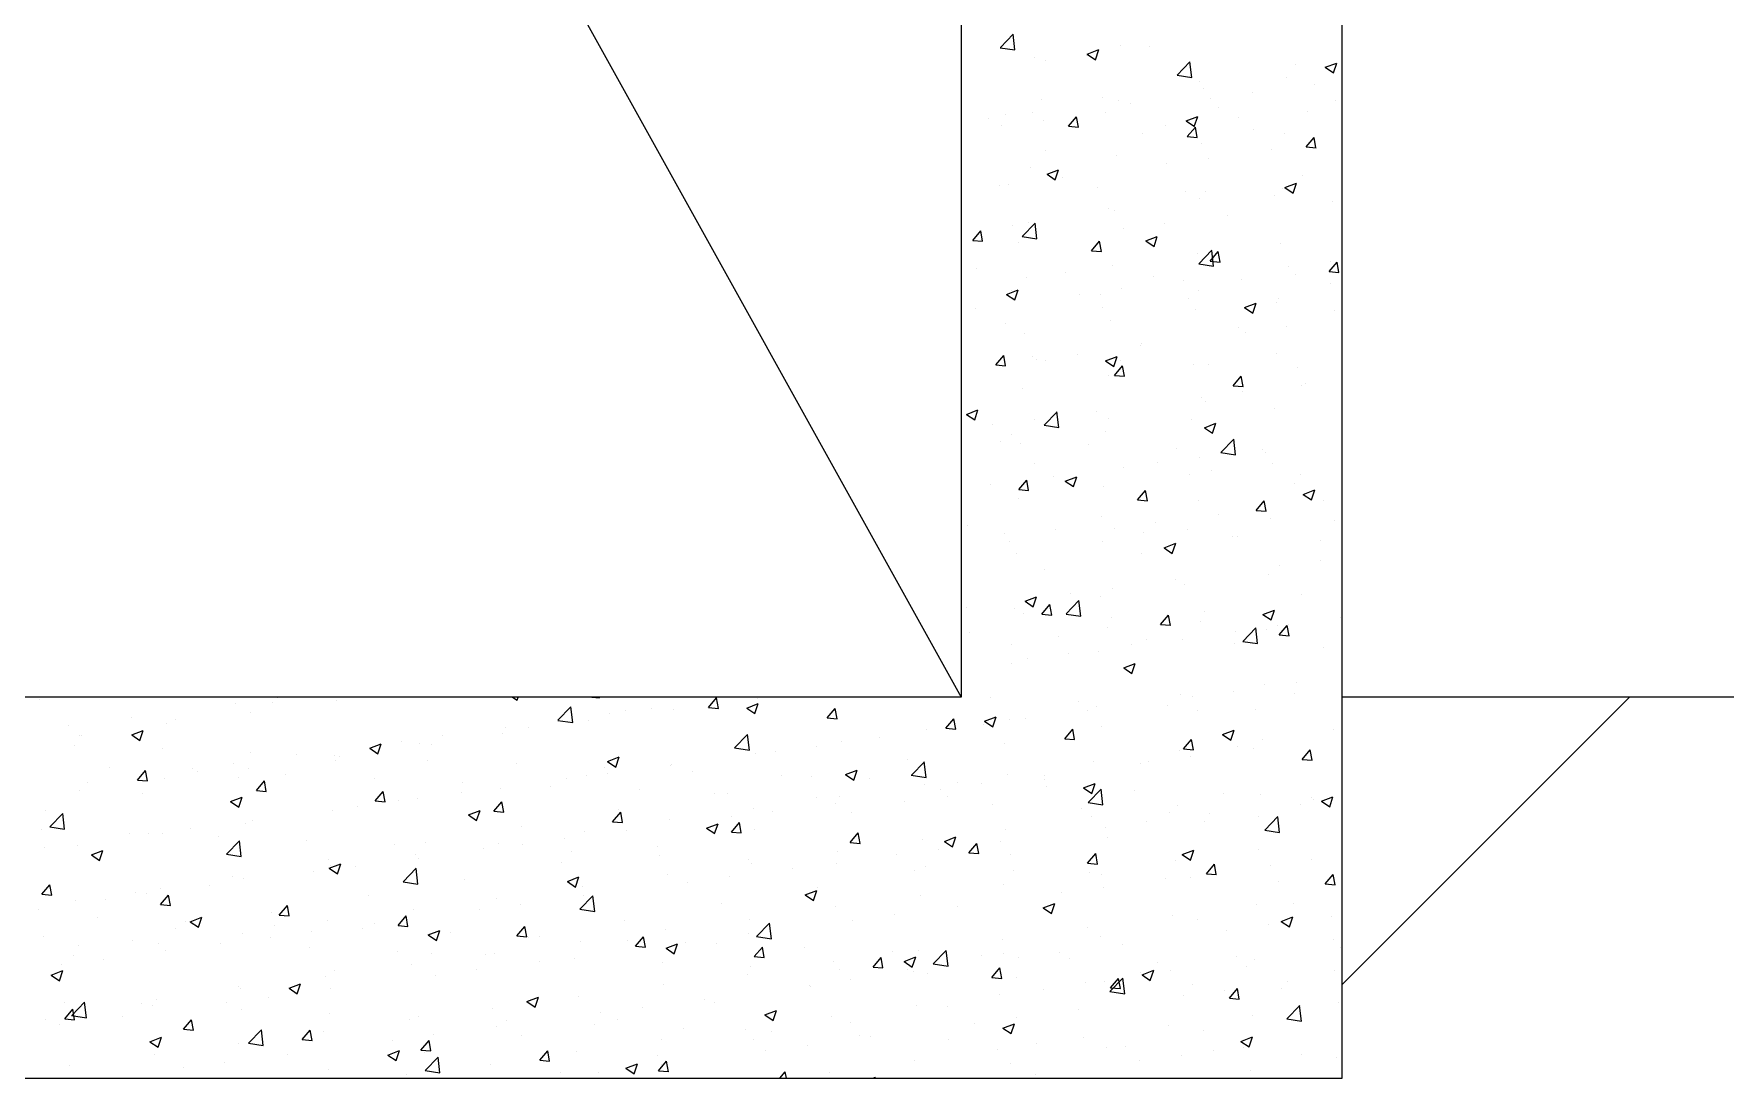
# Model space of a CAD drawing. Header units: millimetres. Extents: x 331487 to 517269, y 198509 to 399936.
# Drawn here: x 399430 to 400451, y 377744 to 378375 of the extents above; entities that cross this region are included whole.
import ezdxf

# ---------------------------------------------------------------- set-up
doc = ezdxf.new("R2010")
doc.units = ezdxf.units.MM
doc.header["$MEASUREMENT"] = 0
doc.layers.add('BEAM', color=1, linetype='Continuous', lineweight=5)
doc.layers.add('COLUMN', color=6, linetype='Continuous')

msp = doc.modelspace()

# ---------------------------------------------------------------- linework, layer by layer
at = {"layer": 'BEAM', "ltscale": 250}
msp.add_line((398190.1, 381214), (399990.1, 377974), dxfattribs=at)
at = {"layer": 'BEAM'}
msp.add_line((404770.1, 377974), (400220.1, 377974), dxfattribs=at)
at = {"layer": 'BEAM', "color": 253, "linetype": 'Continuous', "ltscale": 750}
msp.add_line((400220.1, 377800.5), (400393.6, 377974), dxfattribs=at)
at = {"layer": 'COLUMN'}
for p, q in [((399990.1, 381444), (399990.1, 377974)), ((400220.1, 377744), (400220.1, 381444)), ((399990.1, 377974), (398190.1, 377974)), ((397960.1, 377744), (400220.1, 377744))]:
    msp.add_line(p, q, dxfattribs=at)
at = {"layer": 'COLUMN', "color": 2, "linetype": 'Continuous'}
for p, q in [((400013.7, 378366.3), (400021.4, 378374.4)), ((400022.5, 378364.9), (400021.4, 378374.4)), ((400013.6, 378366.2), (400022.5, 378364.9)), ((400065.9, 378361.8), (400065.9, 378361.8)), ((400066.2, 378362.4), (400073.2, 378365.1)), ((400066.2, 378362.4), (400071.2, 378359)), ((400071.2, 378359), (400073.2, 378365.1)), ((400086.1, 378367.8), (400086.1, 378367.8)), ((400103.8, 378366.8), (400103.8, 378366.8)), ((400034.1, 378360.3), (400034.1, 378360.3)), ((400040.9, 378358.5), (400040.9, 378358.5)), ((400120.4, 378349.7), (400128.2, 378357.8)), ((400129.3, 378348.3), (400128.2, 378357.8)), ((400192.1, 378356.1), (400192.1, 378356.1)), ((400209.9, 378354.4), (400216.9, 378357)), ((400209.9, 378354.4), (400214.9, 378351)), ((400214.9, 378351), (400216.9, 378357)), ((400120.4, 378349.7), (400129.3, 378348.3)), ((400133.8, 378346.1), (400133.8, 378346.1)), ((400136.2, 378341.6), (400136.2, 378341.6)), ((400186.7, 378348), (400186.7, 378348)), ((400203.6, 378343.9), (400203.6, 378343.9)), ((400038.8, 378334.7), (400038.8, 378334.7)), ((400075.4, 378336.1), (400075.4, 378336.1)), ((400084.8, 378334.6), (400084.8, 378334.6)), ((400092.2, 378332.5), (400092.2, 378332.5)), ((400140.6, 378335.7), (400140.6, 378335.7)), ((400165.7, 378339), (400165.7, 378339)), ((400216, 378334.2), (400216, 378334.2)), ((400006.5, 378323.5), (400006.5, 378323.5)), ((400017.1, 378326.1), (400017.1, 378326.1)), ((400032.9, 378327.1), (400032.9, 378327.1)), ((400039.6, 378322.4), (400039.6, 378322.4)), ((400054.9, 378318.9), (400059.7, 378324.6)), ((400060.9, 378318.3), (400059.7, 378324.6)), ((400059.9, 378321.3), (400059.9, 378321.3)), ((400077.5, 378327.4), (400077.5, 378327.4)), ((400125.9, 378322.1), (400132.9, 378324.8)), ((400125.9, 378322.1), (400130.9, 378318.7)), ((400130.8, 378318.7), (400132.9, 378324.8)), ((400145.6, 378330.2), (400145.6, 378330.2)), ((400157.7, 378324.2), (400157.7, 378324.2)), ((400199, 378328), (400199, 378328)), ((400014.6, 378319.1), (400014.6, 378319.1)), ((400054.9, 378318.9), (400060.9, 378318.3)), ((400099.4, 378314.2), (400099.4, 378314.2)), ((400113.3, 378319), (400113.3, 378319)), ((400126.6, 378312.6), (400131.5, 378318.3)), ((400126.6, 378312.6), (400132.6, 378312.1)), ((400132.6, 378312), (400131.5, 378318.3)), ((400166.7, 378316.8), (400166.7, 378316.8)), ((400185.5, 378314.7), (400185.5, 378314.7)), ((400198.4, 378306.3), (400203.2, 378312)), ((400204.3, 378305.8), (400203.2, 378312)), ((400220.1, 378314.5), (400220.1, 378314.5)), ((400041.1, 378304.1), (400041.1, 378304.1)), ((400083.6, 378301.3), (400083.6, 378301.3)), ((400135, 378308.3), (400135, 378308.3)), ((400177.2, 378304.5), (400177.2, 378304.5)), ((400198.4, 378306.3), (400204.4, 378305.8)), ((400031.7, 378293.8), (400031.7, 378293.8)), ((400041.9, 378289.8), (400048.9, 378292.5)), ((400041.9, 378289.8), (400046.8, 378286.5)), ((400046.8, 378286.5), (400048.9, 378292.5)), ((400114.3, 378296.2), (400114.3, 378296.2)), ((400139.4, 378299.5), (400139.4, 378299.5)), ((400013.3, 378282.9), (400013.3, 378282.9)), ((400018.9, 378283.9), (400018.9, 378283.9)), ((400051.2, 378287.9), (400051.2, 378287.9)), ((400072.3, 378281.6), (400072.3, 378281.6)), ((400125.7, 378279.4), (400125.7, 378279.4)), ((400184.3, 378281.4), (400184.3, 378281.4)), ((400185.6, 378281.8), (400192.6, 378284.5)), ((400185.6, 378281.8), (400190.5, 378278.5)), ((400190.5, 378278.5), (400192.6, 378284.5)), ((400195.9, 378289.2), (400195.9, 378289.2)), ((400079.3, 378269.2), (400079.3, 378269.2)), ((400133.7, 378275), (400133.7, 378275)), ((400137.6, 378279.2), (400137.6, 378279.2)), ((400179.1, 378277.1), (400179.1, 378277.1)), ((400214.1, 378273.4), (400214.1, 378273.4)), ((400020.9, 378259.1), (400020.9, 378259.1)), ((400026.9, 378252.3), (400034.7, 378260.4)), ((400030.5, 378260.5), (400030.5, 378260.5)), ((400035.8, 378250.9), (400034.7, 378260.4)), ((400082.4, 378268), (400082.4, 378268)), ((400113.1, 378260.1), (400113.1, 378260.1)), ((400150.9, 378265.1), (400150.9, 378265.1)), ((399997.1, 378249.9), (400001.9, 378255.7)), ((399997.1, 378249.9), (400003, 378249.4)), ((400003, 378249.4), (400001.9, 378255.6)), ((400026.9, 378252.3), (400035.8, 378250.9)), ((400068.8, 378243.6), (400073.6, 378249.4)), ((400074.8, 378243.1), (400073.6, 378249.4)), ((400088, 378256.8), (400088, 378256.8)), ((400101.5, 378249.6), (400108.5, 378252.3)), ((400101.5, 378249.6), (400106.5, 378246.2)), ((400106.5, 378246.2), (400108.5, 378252.3)), ((400024.9, 378248.5), (400024.9, 378248.5)), ((400068.8, 378243.6), (400074.8, 378243.1)), ((400132.5, 378241.7), (400132.5, 378241.7)), ((400133.6, 378235.7), (400141.4, 378243.9)), ((400140.5, 378237.4), (400145.3, 378243.1)), ((400142.5, 378234.3), (400141.4, 378243.8)), ((400146.5, 378236.8), (400145.3, 378243.1)), ((400183, 378248.1), (400183, 378248.1)), ((399999.5, 378232.8), (399999.5, 378232.8)), ((400052.8, 378230.5), (400052.8, 378230.5)), ((400081.2, 378234.7), (400081.2, 378234.7)), ((400106.2, 378228.3), (400106.2, 378228.3)), ((400133.6, 378235.7), (400142.5, 378234.3)), ((400140.5, 378237.4), (400146.5, 378236.8)), ((400187.8, 378233.9), (400187.8, 378233.9)), ((400191.8, 378229.5), (400191.8, 378229.5)), ((400212.2, 378231.1), (400217.1, 378236.8)), ((400212.2, 378231.1), (400218.2, 378230.6)), ((400212.8, 378237.2), (400212.8, 378237.2)), ((400218.2, 378230.6), (400217.1, 378236.8)), ((400017.5, 378217.3), (400024.5, 378220)), ((400020.6, 378219.4), (400020.6, 378219.4)), ((400022.5, 378214), (400024.5, 378220)), ((400029.2, 378227.2), (400029.2, 378227.2)), ((400086.8, 378220.6), (400086.8, 378220.6)), ((400124.6, 378225.6), (400124.6, 378225.6)), ((400133.5, 378219.5), (400133.5, 378219.5)), ((400159.6, 378226), (400159.6, 378226)), ((400213, 378223.8), (400213, 378223.8)), ((399998.6, 378209), (399998.6, 378209)), ((400017.5, 378217.3), (400022.5, 378214)), ((400061.7, 378217.3), (400061.7, 378217.3)), ((400073.9, 378217.1), (400073.9, 378217.1)), ((400075.1, 378209.5), (400075.1, 378209.5)), ((400127.3, 378214.9), (400127.3, 378214.9)), ((400131.3, 378208.4), (400131.3, 378208.4)), ((400161.2, 378209.3), (400168.2, 378212)), ((400161.2, 378209.3), (400166.2, 378206)), ((400166.2, 378206), (400168.2, 378212)), ((400180.7, 378212.6), (400180.7, 378212.6)), ((400181.8, 378214.8), (400181.8, 378214.8)), ((400016.8, 378199.5), (400016.8, 378199.5)), ((400080, 378201.4), (400080, 378201.4)), ((400186.5, 378197.8), (400186.5, 378197.8)), ((400215.7, 378207.6), (400215.7, 378207.6)), ((400028, 378193.9), (400028, 378193.9)), ((400099.1, 378187.5), (400099.1, 378187.5)), ((400157.4, 378197.5), (400157.4, 378197.5)), ((400161.5, 378194.5), (400161.5, 378194.5)), ((400010.9, 378174.7), (400015.8, 378180.4)), ((400016.9, 378174.2), (400015.8, 378180.4)), ((400033, 378179.7), (400033, 378179.7)), ((400035.4, 378177.9), (400035.4, 378177.9)), ((400040.8, 378177.5), (400040.8, 378177.5)), ((400060.5, 378181.2), (400060.5, 378181.2)), ((400077.2, 378177.1), (400084.2, 378179.8)), ((400082.2, 378173.7), (400084.2, 378179.8)), ((400086.3, 378177.5), (400086.3, 378177.5)), ((400098.3, 378186.2), (400098.3, 378186.2)), ((400180.6, 378181.5), (400180.6, 378181.5)), ((400010.9, 378174.7), (400016.9, 378174.2)), ((400077.2, 378177.1), (400082.2, 378173.7)), ((400078.8, 378168.1), (400078.8, 378168.1)), ((400082.7, 378168.4), (400087.5, 378174.2)), ((400082.7, 378168.4), (400088.6, 378167.9)), ((400088.6, 378167.9), (400087.5, 378174.2)), ((400130.1, 378175.1), (400130.1, 378175.1)), ((400139.7, 378175.2), (400139.7, 378175.2)), ((400154.4, 378162.1), (400159.2, 378167.9)), ((400160.4, 378161.6), (400159.2, 378167.9)), ((400193.1, 378172.9), (400193.1, 378172.9)), ((400026.8, 378160.6), (400026.8, 378160.6)), ((400154.4, 378162.1), (400160.4, 378161.6)), ((400160.2, 378158.4), (400160.2, 378158.4)), ((400195.6, 378162.5), (400195.6, 378162.5)), ((400198.1, 378163.3), (400198.1, 378163.3)), ((399993.2, 378144.8), (400000.2, 378147.5)), ((399998.2, 378141.5), (400000.2, 378147.5)), ((400072, 378146.7), (400072, 378146.7)), ((400135.2, 378155.1), (400135.2, 378155.1)), ((400137.3, 378152.5), (400137.3, 378152.5)), ((400179.4, 378148.3), (400179.4, 378148.3)), ((399993.2, 378144.8), (399998.2, 378141.5)), ((400009.1, 378138.5), (400009.1, 378138.5)), ((400034.1, 378141.8), (400034.1, 378141.8)), ((400040.2, 378138.3), (400048, 378146.4)), ((400040.2, 378138.3), (400049.1, 378136.9)), ((400049.1, 378136.9), (400047.9, 378146.4)), ((400079, 378142.5), (400079, 378142.5)), ((400128.9, 378141.9), (400128.9, 378141.9)), ((400136.9, 378136.8), (400143.9, 378139.5)), ((400136.9, 378136.8), (400141.9, 378133.5)), ((400141.9, 378133.5), (400143.9, 378139.5)), ((400013.5, 378128.6), (400013.5, 378128.6)), ((400020.7, 378132.5), (400020.7, 378132.5)), ((400025.6, 378127.3), (400025.6, 378127.3)), ((400066.9, 378126.4), (400066.9, 378126.4)), ((400077.5, 378134.8), (400077.5, 378134.8)), ((400146.9, 378121.8), (400154.7, 378129.9)), ((400155.8, 378120.4), (400154.7, 378129.9)), ((400120.2, 378124.1), (400120.2, 378124.1)), ((400133.9, 378118.9), (400133.9, 378118.9)), ((400146.9, 378121.8), (400155.8, 378120.4)), ((400171.8, 378123.9), (400171.8, 378123.9)), ((400173.6, 378121.8), (400173.6, 378121.8)), ((400034.6, 378115.2), (400034.6, 378115.2)), ((400045.7, 378107.3), (400045.7, 378107.3)), ((400052.9, 378104.6), (400059.9, 378107.2)), ((400057.9, 378101.2), (400059.9, 378107.2)), ((400087.9, 378112.9), (400087.9, 378112.9)), ((400108.9, 378115.6), (400108.9, 378115.6)), ((400127.7, 378108.6), (400127.7, 378108.6)), ((400141.3, 378110.7), (400141.3, 378110.7)), ((400178.2, 378115), (400178.2, 378115)), ((400194.7, 378108.4), (400194.7, 378108.4)), ((400007.8, 378102.3), (400007.8, 378102.3)), ((400024.8, 378099.5), (400029.6, 378105.2)), ((400024.8, 378099.5), (400030.8, 378098.9)), ((400030.8, 378098.9), (400029.6, 378105.2)), ((400052.9, 378104.6), (400057.9, 378101.2)), ((400076.3, 378101.5), (400076.3, 378101.5)), ((400096.5, 378093.2), (400101.4, 378098.9)), ((400102.5, 378092.7), (400101.4, 378098.9)), ((400191.5, 378102.9), (400191.5, 378102.9)), ((400196.6, 378096.5), (400203.6, 378099.2)), ((400196.6, 378096.5), (400201.6, 378093.2)), ((400201.6, 378093.2), (400203.6, 378099.2)), ((400024.4, 378094), (400024.4, 378094)), ((400096.5, 378093.2), (400102.5, 378092.7)), ((400133.2, 378092.9), (400133.2, 378092.9)), ((400168.3, 378086.9), (400173.1, 378092.7)), ((400168.3, 378086.9), (400174.3, 378086.4)), ((400174.2, 378086.4), (400173.1, 378092.7)), ((400208.6, 378092.8), (400208.6, 378092.8)), ((399993.6, 378077.8), (399993.6, 378077.8)), ((400047, 378075.5), (400047, 378075.5)), ((400074.8, 378082.9), (400074.8, 378082.9)), ((400082.6, 378076.2), (400082.6, 378076.2)), ((400107.6, 378079.5), (400107.6, 378079.5)), ((400126.5, 378075.3), (400126.5, 378075.3)), ((400145.5, 378084.5), (400145.5, 378084.5)), ((400177, 378081.7), (400177, 378081.7)), ((400215.4, 378080.9), (400215.4, 378080.9)), ((400016.5, 378072.8), (400016.5, 378072.8)), ((400019.4, 378067.9), (400019.4, 378067.9)), ((400075.1, 378068.2), (400075.1, 378068.2)), ((400100.3, 378073.3), (400100.3, 378073.3)), ((400112.6, 378064.3), (400119.6, 378067)), ((400117.5, 378060.9), (400119.6, 378067)), ((400153.7, 378071), (400153.7, 378071)), ((400157.1, 378070.9), (400157.1, 378070.9)), ((400207.1, 378068.8), (400207.1, 378068.8)), ((400023.2, 378060.7), (400023.2, 378060.7)), ((400098.8, 378060.9), (400098.8, 378060.9)), ((400112.6, 378064.3), (400117.5, 378060.9)), ((400207.3, 378056.6), (400207.3, 378056.6)), ((400040.5, 378050.9), (400040.5, 378050.9)), ((400119.2, 378045), (400119.2, 378045)), ((400175.7, 378048.4), (400175.7, 378048.4)), ((400182.3, 378053.3), (400182.3, 378053.3)), ((400028.6, 378032), (400035.6, 378034.7)), ((400033.5, 378028.7), (400035.6, 378034.7)), ((400056.3, 378036.7), (400056.3, 378036.7)), ((400073.9, 378034.9), (400073.9, 378034.9)), ((400081.3, 378040), (400081.3, 378040)), ((400125.2, 378042), (400125.2, 378042)), ((400195.3, 378035.9), (400195.3, 378035.9)), ((399993.1, 378028.4), (399993.1, 378028.4)), ((400022, 378027.4), (400022, 378027.4)), ((400027.5, 378024.4), (400027.5, 378024.4)), ((400028.6, 378032), (400033.5, 378028.7)), ((400038.7, 378024.3), (400043.5, 378030)), ((400038.7, 378024.3), (400044.7, 378023.7)), ((400044.7, 378023.7), (400043.5, 378030)), ((400053.4, 378024.4), (400061.2, 378032.5)), ((400053.4, 378024.3), (400062.3, 378023)), ((400062.3, 378023), (400061.2, 378032.5)), ((400137, 378025.9), (400137, 378025.9)), ((400172.3, 378024), (400179.3, 378026.7)), ((400172.3, 378024), (400177.2, 378020.7)), ((400177.2, 378020.7), (400179.3, 378026.7)), ((400078.7, 378015.9), (400078.7, 378015.9)), ((400080.9, 378022.2), (400080.9, 378022.2)), ((400110.4, 378018), (400115.2, 378023.7)), ((400110.4, 378018), (400116.4, 378017.5)), ((400116.4, 378017.4), (400115.2, 378023.7)), ((400134.3, 378019.9), (400134.3, 378019.9)), ((400156, 378013.9), (400156, 378013.9)), ((400160.2, 378007.8), (400167.9, 378015.9)), ((400169, 378006.4), (400167.9, 378015.9)), ((400174.5, 378015.1), (400174.5, 378015.1)), ((400181, 378017.2), (400181, 378017.2)), ((400182.1, 378011.7), (400187, 378017.4)), ((400188.1, 378011.2), (400187, 378017.4)), ((400187.6, 378017.7), (400187.6, 378017.7)), ((400218.9, 378022.2), (400218.9, 378022.2)), ((399995.2, 378013.2), (399995.2, 378013.2)), ((400020.4, 378005.9), (400020.4, 378005.9)), ((400048.6, 378011), (400048.6, 378011)), ((400092.9, 378005.6), (400092.9, 378005.6)), ((400102, 378008.7), (400102, 378008.7)), ((400124, 378008.7), (400124, 378008.7)), ((400155.3, 378006.5), (400155.3, 378006.5)), ((400160.1, 378007.8), (400169, 378006.4)), ((400182.1, 378011.7), (400188.1, 378011.2)), ((400208.7, 378004.2), (400208.7, 378004.2)), ((400020.7, 377994.2), (400020.7, 377994.2)), ((400029.9, 377997.3), (400029.9, 377997.3)), ((400055, 378000.6), (400055, 378000.6)), ((400072.7, 378001.7), (400072.7, 378001.7)), ((400088.2, 377991.8), (400095.2, 377994.5)), ((400093.2, 377988.4), (400095.2, 377994.5)), ((400088.2, 377991.8), (400093.2, 377988.4)), ((399577, 377973.6), (399577, 377973.6)), ((399719, 377974), (399721.8, 377972.2)), ((399721.8, 377972.2), (399722.4, 377974)), ((399766.9, 377974), (399771.6, 377973.6)), ((399771.6, 377973.6), (399771.6, 377974)), ((399837.4, 377967.9), (399842.2, 377973.6)), ((399843.4, 377967.3), (399842.2, 377973.6)), ((399866.9, 377973.2), (399866.9, 377973.2)), ((400007.6, 377973.6), (400007.6, 377973.6)), ((400122.8, 377975.4), (400122.8, 377975.4)), ((400129.7, 377974.4), (400129.7, 377974.4)), ((400154.7, 377977.7), (400154.7, 377977.7)), ((400173.3, 377981.8), (400173.3, 377981.8)), ((400191.2, 377976.3), (400191.2, 377976.3)), ((400192.6, 377982.7), (400192.6, 377982.7)), ((399433.3, 377972.7), (399433.3, 377972.7)), ((399552, 377970.3), (399552, 377970.3)), ((399560.6, 377964.6), (399560.6, 377964.6)), ((399573.9, 377970.8), (399573.9, 377970.8)), ((399612.5, 377972.1), (399612.5, 377972.1)), ((399746.5, 377960.1), (399754.3, 377968.2)), ((399755.4, 377958.7), (399754.3, 377968.2)), ((399777.8, 377964.1), (399777.8, 377964.1)), ((399787.1, 377965.8), (399787.1, 377965.8)), ((399802.9, 377967.4), (399802.9, 377967.4)), ((399816.4, 377966.8), (399816.4, 377966.8)), ((399837.4, 377967.9), (399843.4, 377967.3)), ((399840.7, 377972.4), (399840.7, 377972.4)), ((399860.5, 377967.5), (399867.5, 377970.2)), ((399860.5, 377967.5), (399865.5, 377964.2)), ((399865.5, 377964.2), (399867.5, 377970.2)), ((399909.1, 377961.6), (399913.9, 377967.3)), ((399915.1, 377961.1), (399913.9, 377967.3)), ((400061, 377971.3), (400061, 377971.3)), ((400066.5, 377966.1), (400066.5, 377966.1)), ((400071.5, 377968.4), (400071.5, 377968.4)), ((400114.4, 377969.1), (400114.4, 377969.1)), ((400132.9, 377966.2), (400132.9, 377966.2)), ((400167.7, 377966.8), (400167.7, 377966.8)), ((399451, 377957), (399451, 377957)), ((399488.8, 377962), (399488.8, 377962)), ((399489.1, 377951.3), (399496.1, 377954)), ((399494, 377947.9), (399496.1, 377954)), ((399510.1, 377958.2), (399510.1, 377958.2)), ((399515.6, 377960.8), (399515.6, 377960.8)), ((399714.7, 377955.8), (399714.7, 377955.8)), ((399728.8, 377955.8), (399728.8, 377955.8)), ((399746.5, 377960), (399755.4, 377958.7)), ((399765.1, 377959.8), (399765.1, 377959.8)), ((399909.1, 377961.6), (399915.1, 377961.1)), ((399969, 377954.5), (399969, 377954.5)), ((399980.8, 377955.3), (399985.7, 377961.1)), ((399980.8, 377955.3), (399986.8, 377954.8)), ((399986.8, 377954.8), (399985.7, 377961)), ((400003.6, 377957.8), (400003.6, 377957.8)), ((400004.2, 377959.5), (400011.2, 377962.2)), ((400004.2, 377959.5), (400009.2, 377956.2)), ((400009.2, 377956.2), (400011.2, 377962.2)), ((400019.5, 377960.9), (400019.5, 377960.9)), ((400028.7, 377961.1), (400028.7, 377961.1)), ((400052.6, 377949), (400057.4, 377954.8)), ((400058.5, 377948.5), (400057.4, 377954.8)), ((400074.5, 377956.2), (400074.5, 377956.2)), ((400147.9, 377951.5), (400154.9, 377954.2)), ((400152.9, 377948.2), (400154.9, 377954.2)), ((400215.1, 377954.3), (400215.1, 377954.3)), ((399454.3, 377945), (399454.3, 377945)), ((399457.3, 377950.8), (399457.3, 377950.8)), ((399458.7, 377951.2), (399458.7, 377951.2)), ((399489.1, 377951.3), (399494, 377947.9)), ((399507.7, 377942.8), (399507.7, 377942.8)), ((399632.8, 377943.3), (399639.8, 377946)), ((399632.8, 377943.3), (399637.7, 377939.9)), ((399637.7, 377939.9), (399639.8, 377946)), ((399651.8, 377947.5), (399651.8, 377947.5)), ((399662.6, 377945.9), (399662.6, 377945.9)), ((399670.4, 377945.8), (399670.4, 377945.8)), ((399676.8, 377950.8), (399676.8, 377950.8)), ((399713.1, 377952.3), (399713.1, 377952.3)), ((399853.2, 377943.5), (399861, 377951.6)), ((399853.2, 377943.5), (399862.1, 377942.1)), ((399862.1, 377942.1), (399861, 377951.6)), ((399902.6, 377944.5), (399902.6, 377944.5)), ((399917.7, 377947.4), (399917.7, 377947.4)), ((399940.5, 377949.5), (399940.5, 377949.5)), ((400016.2, 377946.2), (400016.2, 377946.2)), ((400052.6, 377949), (400058.5, 377948.5)), ((400124.3, 377942.8), (400129.1, 377948.5)), ((400124.3, 377942.8), (400130.3, 377942.2)), ((400130.3, 377942.2), (400129.1, 377948.5)), ((400147.9, 377951.5), (400152.9, 377948.2)), ((400156.8, 377944.3), (400156.8, 377944.3)), ((400166.3, 377943.3), (400166.3, 377943.3)), ((400172.1, 377948.5), (400172.1, 377948.5)), ((399550.7, 377934.2), (399550.7, 377934.2)), ((399561.1, 377940.5), (399561.1, 377940.5)), ((399588.6, 377939.2), (399588.6, 377939.2)), ((399611.3, 377938.8), (399611.3, 377938.8)), ((399612.1, 377935.8), (399612.1, 377935.8)), ((399614.4, 377938.3), (399614.4, 377938.3)), ((399667.8, 377936), (399667.8, 377936)), ((399721.2, 377933.8), (399721.2, 377933.8)), ((399776.5, 377935.3), (399783.5, 377938)), ((399776.5, 377935.3), (399781.5, 377931.9)), ((399781.5, 377931.9), (399783.5, 377938)), ((399814.4, 377932.9), (399814.4, 377932.9)), ((399815.2, 377933.5), (399815.2, 377933.5)), ((399865.7, 377939.9), (399865.7, 377939.9)), ((399877.6, 377941.3), (399877.6, 377941.3)), ((399957.9, 377936.2), (399957.9, 377936.2)), ((399960, 377926.9), (399967.8, 377935.1)), ((399968.8, 377925.6), (399967.7, 377935.1)), ((400070.2, 377935.1), (400070.2, 377935.1)), ((400098.5, 377934.3), (400098.5, 377934.3)), ((400103.4, 377935), (400103.4, 377935)), ((400121.6, 377942.1), (400121.6, 377942.1)), ((400128.4, 377938.3), (400128.4, 377938.3)), ((400196, 377936.5), (400200.8, 377942.2)), ((400196, 377936.5), (400202, 377936)), ((400202, 377936), (400200.8, 377942.2)), ((399462.5, 377922.6), (399462.5, 377922.6)), ((399475.4, 377931.6), (399475.4, 377931.6)), ((399492.6, 377924), (399497.5, 377929.8)), ((399492.6, 377924), (399498.6, 377923.5)), ((399498.6, 377923.5), (399497.5, 377929.8)), ((399508.8, 377924.9), (399508.8, 377924.9)), ((399525.7, 377930.9), (399525.7, 377930.9)), ((399528.8, 377929.4), (399528.8, 377929.4)), ((399553.8, 377925.8), (399553.8, 377925.8)), ((399559.4, 377931.3), (399559.4, 377931.3)), ((399564.4, 377917.7), (399569.2, 377923.5)), ((399570.3, 377917.2), (399569.2, 377923.5)), ((399582.2, 377927.1), (399582.2, 377927.1)), ((399635.5, 377924.8), (399635.5, 377924.8)), ((399688.9, 377922.6), (399688.9, 377922.6)), ((399751.5, 377924.7), (399751.5, 377924.7)), ((399763.9, 377926.5), (399763.9, 377926.5)), ((399774.6, 377931.5), (399774.6, 377931.5)), ((399776.5, 377928), (399776.5, 377928)), ((399828, 377929.3), (399828, 377929.3)), ((399881.4, 377927), (399881.4, 377927)), ((399899.6, 377926.2), (399899.6, 377926.2)), ((399920.2, 377927.3), (399927.2, 377930)), ((399920.2, 377927.3), (399925.2, 377923.9)), ((399925.2, 377923.9), (399927.2, 377930)), ((399934.7, 377924.7), (399934.7, 377924.7)), ((399959.9, 377926.9), (399968.8, 377925.6)), ((399988.1, 377922.5), (399988.1, 377922.5)), ((400018.3, 377927.6), (400018.3, 377927.6)), ((400040.2, 377926.7), (400040.2, 377926.7)), ((400040.2, 377924.3), (400040.2, 377924.3)), ((400063.9, 377919.3), (400070.9, 377922)), ((400068.9, 377915.9), (400070.9, 377922)), ((399457.5, 377917.9), (399457.5, 377917.9)), ((399495.5, 377915.8), (399495.5, 377915.8)), ((399548.8, 377911), (399555.8, 377913.7)), ((399553.7, 377907.7), (399555.7, 377913.7)), ((399564.4, 377917.7), (399570.3, 377917.2)), ((399636.1, 377911.5), (399640.9, 377917.2)), ((399642.1, 377910.9), (399640.9, 377917.2)), ((399661.4, 377912.6), (399661.4, 377912.6)), ((399688.4, 377916.3), (399688.4, 377916.3)), ((399711.9, 377919), (399711.9, 377919)), ((399742.3, 377920.3), (399742.3, 377920.3)), ((399795.7, 377918.1), (399795.7, 377918.1)), ((399841.3, 377916.2), (399841.3, 377916.2)), ((399849.1, 377915.8), (399849.1, 377915.8)), ((399902.4, 377913.6), (399902.4, 377913.6)), ((399916.4, 377914.1), (399916.4, 377914.1)), ((399967.8, 377921.2), (399967.8, 377921.2)), ((399977.3, 377918.4), (399977.3, 377918.4)), ((399981.9, 377914.3), (399981.9, 377914.3)), ((400002.4, 377921.7), (400002.4, 377921.7)), ((400041.5, 377920.2), (400041.5, 377920.2)), ((400063.9, 377919.3), (400068.9, 377915.9)), ((400066.7, 377910.4), (400074.5, 377918.5)), ((400075.6, 377909), (400074.5, 377918.5)), ((400094.9, 377918), (400094.9, 377918)), ((400148.3, 377915.7), (400148.3, 377915.7)), ((400170.9, 377915.2), (400170.9, 377915.2)), ((400201.7, 377913.5), (400201.7, 377913.5)), ((400203.1, 377912.2), (400203.1, 377912.2)), ((400207.6, 377911.3), (400214.6, 377913.9)), ((400212.6, 377907.9), (400214.6, 377913.9)), ((399437.2, 377905.8), (399437.2, 377905.8)), ((399439.6, 377895.7), (399447.4, 377903.9)), ((399448.5, 377894.3), (399447.4, 377903.8)), ((399548.8, 377911), (399553.7, 377907.7)), ((399610.1, 377905.5), (399610.1, 377905.5)), ((399625.5, 377908.1), (399625.5, 377908.1)), ((399636.1, 377911.5), (399642.1, 377910.9)), ((399650.5, 377911.4), (399650.5, 377911.4)), ((399692.5, 377903), (399699.5, 377905.7)), ((399692.5, 377903), (399697.4, 377899.7)), ((399697.4, 377899.7), (399699.5, 377905.7)), ((399707.8, 377905.2), (399712.6, 377910.9)), ((399707.8, 377905.2), (399713.8, 377904.7)), ((399713.8, 377904.7), (399712.6, 377910.9)), ((399779.5, 377898.9), (399784.4, 377904.7)), ((399783, 377906.2), (399783, 377906.2)), ((399785.5, 377898.4), (399784.4, 377904.7)), ((399851.3, 377901.8), (399851.3, 377901.8)), ((399864.5, 377906.6), (399864.5, 377906.6)), ((399876.3, 377905.1), (399876.3, 377905.1)), ((399914.2, 377910.1), (399914.2, 377910.1)), ((399923.6, 377904.2), (399923.6, 377904.2)), ((399955.8, 377911.3), (399955.8, 377911.3)), ((400009.2, 377909.1), (400009.2, 377909.1)), ((400062.6, 377906.8), (400062.6, 377906.8)), ((400066.7, 377910.4), (400075.6, 377909)), ((400069, 377901.8), (400069, 377901.8)), ((400116, 377904.6), (400116, 377904.6)), ((400120.4, 377908.8), (400120.4, 377908.8)), ((400140, 377903.8), (400140, 377903.8)), ((400169.4, 377902.3), (400169.4, 377902.3)), ((400173.4, 377893.8), (400181.2, 377902)), ((400182.3, 377892.4), (400181.2, 377901.9)), ((400195, 377909.3), (400195, 377909.3)), ((400207.6, 377911.3), (400212.6, 377907.9)), ((399434.4, 377894.2), (399434.4, 377894.2)), ((399439.6, 377895.7), (399448.5, 377894.3)), ((399487.8, 377892), (399487.8, 377892)), ((399499.4, 377891.5), (399499.4, 377891.5)), ((399507.6, 377891.6), (399507.6, 377891.6)), ((399524.4, 377894.8), (399524.4, 377894.8)), ((399558.1, 377898), (399558.1, 377898)), ((399562.3, 377899.7), (399562.3, 377899.7)), ((399724.6, 377896.2), (399724.6, 377896.2)), ((399762.7, 377893.2), (399762.7, 377893.2)), ((399779.5, 377898.9), (399785.5, 377898.4)), ((399788.1, 377893.5), (399788.1, 377893.5)), ((399814, 377900.2), (399814, 377900.2)), ((399836.2, 377895), (399843.2, 377897.7)), ((399836.2, 377895), (399841.2, 377891.7)), ((399841.1, 377891.7), (399843.2, 377897.7)), ((399851.3, 377892.6), (399856.1, 377898.4)), ((399851.3, 377892.6), (399857.2, 377892.1)), ((399857.2, 377892.1), (399856.1, 377898.4)), ((399865.2, 377894.2), (399865.2, 377894.2)), ((399923, 377886.4), (399927.8, 377892.1)), ((399929, 377885.8), (399927.8, 377892.1)), ((400017.1, 377894.3), (400017.1, 377894.3)), ((400077.1, 377895.6), (400077.1, 377895.6)), ((400102.1, 377898.9), (400102.1, 377898.9)), ((400136.7, 377899.3), (400136.7, 377899.3)), ((400173.4, 377893.8), (400182.3, 377892.4)), ((399436.2, 377883.1), (399436.2, 377883.1)), ((399456.3, 377884.6), (399456.3, 377884.6)), ((399464.7, 377878.8), (399471.7, 377881.5)), ((399469.7, 377875.4), (399471.7, 377881.5)), ((399541.2, 377889.7), (399541.2, 377889.7)), ((399546.3, 377879.2), (399554.1, 377887.3)), ((399555.2, 377877.8), (399554.1, 377887.3)), ((399594.6, 377887.5), (399594.6, 377887.5)), ((399647.9, 377885.2), (399647.9, 377885.2)), ((399666.3, 377886.2), (399666.3, 377886.2)), ((399701.3, 377882.9), (399701.3, 377882.9)), ((399710.7, 377885.7), (399710.7, 377885.7)), ((399725.2, 377885.2), (399725.2, 377885.2)), ((399750.2, 377888.5), (399750.2, 377888.5)), ((399806.9, 377884.2), (399806.9, 377884.2)), ((399923, 377886.4), (399929, 377885.8)), ((399966.6, 377887.9), (399966.6, 377887.9)), ((399976.1, 377882.3), (399976.1, 377882.3)), ((399979.9, 377887), (399986.9, 377889.7)), ((399979.9, 377887), (399984.9, 377883.7)), ((399984.9, 377883.7), (399986.9, 377889.7)), ((399994.7, 377880.1), (399999.5, 377885.8)), ((400000.7, 377879.6), (399999.5, 377885.8)), ((400013.9, 377887.2), (400013.9, 377887.2)), ((400078.4, 377889.3), (400078.4, 377889.3)), ((400123.6, 377879), (400130.6, 377881.7)), ((400128.6, 377875.6), (400130.6, 377881.7)), ((400169.7, 377881.9), (400169.7, 377881.9)), ((399464.7, 377878.8), (399469.7, 377875.4)), ((399546.3, 377879.2), (399555.2, 377877.8)), ((399608, 377876.1), (399608, 377876.1)), ((399608.4, 377870.8), (399615.4, 377873.5)), ((399608.4, 377870.8), (399613.4, 377867.4)), ((399608.9, 377872.3), (399608.9, 377872.3)), ((399613.4, 377867.4), (399615.4, 377873.5)), ((399624.2, 377871.9), (399624.2, 377871.9)), ((399653, 377862.6), (399660.8, 377870.8)), ((399660.2, 377879.3), (399660.2, 377879.3)), ((399661.9, 377861.2), (399660.8, 377870.7)), ((399662.1, 377876.9), (399662.1, 377876.9)), ((399748.6, 377874.2), (399748.6, 377874.2)), ((399754.7, 377880.7), (399754.7, 377880.7)), ((399808.1, 377878.4), (399808.1, 377878.4)), ((399861.5, 377876.2), (399861.5, 377876.2)), ((399863.3, 377873.4), (399863.3, 377873.4)), ((399914.8, 377873.9), (399914.8, 377873.9)), ((399915.2, 377880.8), (399915.2, 377880.8)), ((399951, 377879), (399951, 377879)), ((399968.2, 377871.7), (399968.2, 377871.7)), ((399994.7, 377880.1), (400000.7, 377879.6)), ((400020.1, 377879.3), (400020.1, 377879.3)), ((400066.4, 377873.8), (400071.3, 377879.6)), ((400066.4, 377873.8), (400072.4, 377873.3)), ((400072.4, 377873.3), (400071.3, 377879.6)), ((400119.2, 377875.5), (400119.2, 377875.5)), ((400123.6, 377879), (400128.6, 377875.6)), ((400138.2, 377867.5), (400143, 377873.3)), ((400144.1, 377867), (400143, 377873.3)), ((400176.8, 377872.7), (400176.8, 377872.7)), ((400201.9, 377876), (400201.9, 377876)), ((399434.8, 377855.1), (399439.6, 377860.8)), ((399440.8, 377854.5), (399439.6, 377860.8)), ((399549.7, 377866.1), (399549.7, 377866.1)), ((399556.9, 377864.8), (399556.9, 377864.8)), ((399599.1, 377868.6), (399599.1, 377868.6)), ((399653, 377862.6), (399661.9, 377861.2)), ((399690.3, 377864.2), (399690.3, 377864.2)), ((399752.2, 377862.8), (399759.2, 377865.5)), ((399752.2, 377862.8), (399757.1, 377859.4)), ((399757.1, 377859.4), (399759.2, 377865.5)), ((399812.8, 377866.9), (399812.8, 377866.9)), ((399825, 377862.4), (399825, 377862.4)), ((399850, 377865.7), (399850, 377865.7)), ((399887.9, 377870.7), (399887.9, 377870.7)), ((399961.7, 377869.2), (399961.7, 377869.2)), ((400015.9, 377861), (400015.9, 377861)), ((400021.6, 377869.4), (400021.6, 377869.4)), ((400067.8, 377868.5), (400067.8, 377868.5)), ((400075, 377867.2), (400075, 377867.2)), ((400113.7, 377864.4), (400113.7, 377864.4)), ((400128.4, 377864.9), (400128.4, 377864.9)), ((400138.2, 377867.5), (400144.2, 377867)), ((400181.8, 377862.6), (400181.8, 377862.6)), ((400209.9, 377861.3), (400214.7, 377867)), ((400209.9, 377861.3), (400215.9, 377860.7)), ((400215.9, 377860.7), (400214.7, 377867)), ((399434.8, 377855.1), (399440.8, 377854.5)), ((399455.1, 377851.3), (399455.1, 377851.3)), ((399473.1, 377852), (399473.1, 377852)), ((399491.4, 377856.1), (399491.4, 377856.1)), ((399498.1, 377855.3), (399498.1, 377855.3)), ((399506.4, 377858.4), (399506.4, 377858.4)), ((399506.5, 377848.8), (399511.3, 377854.5)), ((399512.5, 377848.3), (399511.3, 377854.5)), ((399536, 377860.3), (399536, 377860.3)), ((399632, 377854.2), (399632, 377854.2)), ((399709.5, 377852.4), (399709.5, 377852.4)), ((399759.8, 377846.1), (399767.6, 377854.2)), ((399761.4, 377859.9), (399761.4, 377859.9)), ((399761.8, 377854.1), (399761.8, 377854.1)), ((399768.7, 377844.7), (399767.5, 377854.2)), ((399895.9, 377854.8), (399902.9, 377857.4)), ((399895.9, 377854.8), (399900.8, 377851.4)), ((399900.8, 377851.4), (399902.9, 377857.4)), ((399903.4, 377859.2), (399903.4, 377859.2)), ((399965.4, 377854.6), (399965.4, 377854.6)), ((400050.8, 377856.1), (400050.8, 377856.1)), ((400075.8, 377859.4), (400075.8, 377859.4)), ((399433, 377846.1), (399433, 377846.1)), ((399468.3, 377840.9), (399468.3, 377840.9)), ((399506.5, 377848.8), (399512.5, 377848.3)), ((399524.4, 377838.5), (399531.4, 377841.2)), ((399529.4, 377835.2), (399531.4, 377841.2)), ((399573.6, 377844.2), (399573.6, 377844.2)), ((399578.2, 377842.5), (399583.1, 377848.3)), ((399578.2, 377842.5), (399584.2, 377842)), ((399584.2, 377842), (399583.1, 377848.3)), ((399650, 377836.2), (399654.8, 377842)), ((399655.9, 377835.7), (399654.8, 377842)), ((399659, 377846), (399659, 377846)), ((399698.9, 377845.8), (399698.9, 377845.8)), ((399723.9, 377849.1), (399723.9, 377849.1)), ((399759.8, 377846.1), (399768.7, 377844.7)), ((399845.1, 377849.2), (399845.1, 377849.2)), ((399914, 377847.6), (399914, 377847.6)), ((399949.8, 377842.8), (399949.8, 377842.8)), ((399987.6, 377847.8), (399987.6, 377847.8)), ((400039.6, 377846.8), (400046.6, 377849.4)), ((400039.6, 377846.8), (400044.6, 377843.4)), ((400044.6, 377843.4), (400046.6, 377849.4)), ((400117.9, 377842.3), (400117.9, 377842.3)), ((400168.4, 377848.7), (400168.4, 377848.7)), ((400183.3, 377838.7), (400190.3, 377841.4)), ((400188.3, 377835.4), (400190.3, 377841.4)), ((400190.9, 377849.6), (400190.9, 377849.6)), ((400213.4, 377841.6), (400213.4, 377841.6)), ((399515.3, 377834.2), (399515.3, 377834.2)), ((399521.7, 377838.6), (399521.7, 377838.6)), ((399524.4, 377838.5), (399529.4, 377835.2)), ((399555.7, 377831.5), (399555.7, 377831.5)), ((399575.1, 377836.4), (399575.1, 377836.4)), ((399597.9, 377832.5), (399597.9, 377832.5)), ((399607.6, 377839), (399607.6, 377839)), ((399628.5, 377834.1), (399628.5, 377834.1)), ((399635.7, 377837.5), (399635.7, 377837.5)), ((399650, 377836.2), (399655.9, 377835.7)), ((399668.1, 377830.5), (399675.1, 377833.2)), ((399668.1, 377830.5), (399673.1, 377827.2)), ((399673.1, 377827.2), (399675.1, 377833.2)), ((399681.8, 377831.8), (399681.8, 377831.8)), ((399721.7, 377830), (399726.5, 377835.7)), ((399721.7, 377830), (399727.7, 377829.4)), ((399727.7, 377829.4), (399726.5, 377835.7)), ((399786.8, 377839.2), (399786.8, 377839.2)), ((399811.6, 377833.7), (399811.6, 377833.7)), ((399861.6, 377831.2), (399861.6, 377831.2)), ((399862.1, 377840.1), (399862.1, 377840.1)), ((399866.5, 377829.5), (399874.3, 377837.7)), ((399875.4, 377828.1), (399874.3, 377837.6)), ((399924.7, 377839.5), (399924.7, 377839.5)), ((400066.6, 377835.2), (400066.6, 377835.2)), ((400132.6, 377839.6), (400132.6, 377839.6)), ((400150.5, 377833.3), (400150.5, 377833.3)), ((400175.6, 377836.6), (400175.6, 377836.6)), ((400183.3, 377838.7), (400188.3, 377835.4)), ((399436, 377829.7), (399436, 377829.7)), ((399457, 377824.2), (399457, 377824.2)), ((399489.4, 377827.4), (399489.4, 377827.4)), ((399505.2, 377825.1), (399505.2, 377825.1)), ((399509.7, 377820.9), (399509.7, 377820.9)), ((399542.8, 377825.2), (399542.8, 377825.2)), ((399572.8, 377829.2), (399572.8, 377829.2)), ((399596.2, 377822.9), (399596.2, 377822.9)), ((399649.5, 377820.7), (399649.5, 377820.7)), ((399728.5, 377829.2), (399728.5, 377829.2)), ((399735.2, 377829.6), (399735.2, 377829.6)), ((399760.2, 377826.6), (399760.2, 377826.6)), ((399788.6, 377827.3), (399788.6, 377827.3)), ((399793.4, 377823.7), (399798.2, 377829.4)), ((399793.4, 377823.7), (399799.4, 377823.2)), ((399799.4, 377823.2), (399798.2, 377829.4)), ((399798.7, 377822.9), (399798.7, 377822.9)), ((399811.8, 377822.5), (399818.8, 377825.2)), ((399811.8, 377822.5), (399816.8, 377819.2)), ((399816.8, 377819.1), (399818.8, 377825.2)), ((399823.7, 377826.2), (399823.7, 377826.2)), ((399842, 377825.1), (399842, 377825.1)), ((399865.1, 377817.4), (399870, 377823.2)), ((399866.5, 377829.5), (399875.4, 377828.1)), ((399871.1, 377816.9), (399870, 377823.2)), ((399895.4, 377822.8), (399895.4, 377822.8)), ((399948.8, 377820.6), (399948.8, 377820.6)), ((399964.1, 377821.3), (399964.1, 377821.3)), ((399973.2, 377813), (399981, 377821.1)), ((399982.1, 377811.6), (399981, 377821.1)), ((400014.7, 377827.7), (400014.7, 377827.7)), ((400049.5, 377820), (400049.5, 377820)), ((400074.3, 377829.6), (400074.3, 377829.6)), ((400087.4, 377825), (400087.4, 377825)), ((400214.9, 377827.7), (400214.9, 377827.7)), ((400219.2, 377822.9), (400219.2, 377822.9)), ((399446.8, 377812.6), (399446.8, 377812.6)), ((399453.9, 377818), (399453.9, 377818)), ((399471.8, 377815.9), (399471.8, 377815.9)), ((399657.8, 377812.7), (399657.8, 377812.7)), ((399670.2, 377819.2), (399670.2, 377819.2)), ((399697.6, 377809.6), (399697.6, 377809.6)), ((399702.9, 377818.4), (399702.9, 377818.4)), ((399708.3, 377819.1), (399708.3, 377819.1)), ((399735.5, 377814.6), (399735.5, 377814.6)), ((399756.3, 377816.2), (399756.3, 377816.2)), ((399809.7, 377813.9), (399809.7, 377813.9)), ((399863.1, 377811.6), (399863.1, 377811.6)), ((399865.1, 377817.4), (399871.1, 377816.9)), ((399912.8, 377814.3), (399912.8, 377814.3)), ((399936.9, 377811.1), (399941.7, 377816.9)), ((399936.9, 377811.1), (399942.8, 377810.6)), ((399942.8, 377810.6), (399941.7, 377816.9)), ((399955.6, 377814.5), (399962.6, 377817.2)), ((399955.6, 377814.5), (399960.5, 377811.1)), ((399957.6, 377809.6), (399957.6, 377809.6)), ((399960.5, 377811.1), (399962.6, 377817.2)), ((399973.2, 377813), (399982.1, 377811.6)), ((400002.1, 377818.3), (400002.1, 377818.3)), ((400008.6, 377804.9), (400013.4, 377810.6)), ((400014.6, 377804.3), (400013.4, 377810.6)), ((400015.9, 377819.6), (400015.9, 377819.6)), ((400024.5, 377816.7), (400024.5, 377816.7)), ((400055.5, 377816.1), (400055.5, 377816.1)), ((400108.9, 377813.8), (400108.9, 377813.8)), ((400156.5, 377817.7), (400156.5, 377817.7)), ((400162.3, 377811.5), (400162.3, 377811.5)), ((400167.2, 377815.4), (400167.2, 377815.4)), ((399440.4, 377806.3), (399447.4, 377809)), ((399440.4, 377806.3), (399445.4, 377802.9)), ((399445.4, 377802.9), (399447.4, 377809)), ((399584.1, 377798.3), (399591.1, 377800.9)), ((399589.1, 377794.9), (399591.1, 377800.9)), ((399606.4, 377805.7), (399606.4, 377805.7)), ((399611.8, 377809.2), (399611.8, 377809.2)), ((399672.6, 377806.3), (399672.6, 377806.3)), ((399810.4, 377800.4), (399810.4, 377800.4)), ((399860.9, 377806.8), (399860.9, 377806.8)), ((399898.4, 377800.1), (399898.4, 377800.1)), ((399899.3, 377799.6), (399899.3, 377799.6)), ((399916.5, 377809.4), (399916.5, 377809.4)), ((399923.4, 377803.4), (399923.4, 377803.4)), ((399961.3, 377808.4), (399961.3, 377808.4)), ((399969.8, 377807.1), (399969.8, 377807.1)), ((400008.6, 377804.9), (400014.6, 377804.3)), ((400023.2, 377804.9), (400023.2, 377804.9)), ((400065.4, 377801.9), (400065.4, 377801.9)), ((400076.6, 377802.6), (400076.6, 377802.6)), ((400079.9, 377796.4), (400087.7, 377804.5)), ((400080.3, 377798.6), (400085.1, 377804.3)), ((400086.3, 377798.1), (400085.1, 377804.3)), ((400088.8, 377795), (400087.7, 377804.5)), ((400098.2, 377807.6), (400098.2, 377807.6)), ((400099.3, 377806.5), (400106.3, 377809.2)), ((400099.3, 377806.5), (400104.2, 377803.1)), ((400104.2, 377803.1), (400106.3, 377809.2)), ((400116.7, 377809), (400116.7, 377809)), ((400130, 377800.4), (400130, 377800.4)), ((400187.1, 377802.1), (400187.1, 377802.1)), ((400215.7, 377809.3), (400215.7, 377809.3)), ((399448.4, 377790), (399448.4, 377790)), ((399452.9, 377781.8), (399460.6, 377789.9)), ((399461.7, 377780.4), (399460.6, 377789.9)), ((399495.2, 377789.2), (399495.2, 377789.2)), ((399504, 377791.8), (399504, 377791.8)), ((399546.5, 377789.7), (399546.5, 377789.7)), ((399553.5, 377799.2), (399553.5, 377799.2)), ((399554.5, 377798.2), (399554.5, 377798.2)), ((399571.6, 377793), (399571.6, 377793)), ((399584.1, 377798.3), (399589.1, 377794.9)), ((399609.4, 377798), (399609.4, 377798)), ((399727.8, 377790.3), (399734.8, 377792.9)), ((399727.8, 377790.3), (399732.8, 377786.9)), ((399732.8, 377786.9), (399734.8, 377792.9)), ((399759, 377793.3), (399759, 377793.3)), ((399835.3, 377791.8), (399835.3, 377791.8)), ((399841, 377789.6), (399841, 377789.6)), ((400013.4, 377794.4), (400013.4, 377794.4)), ((400039.9, 377797.6), (400039.9, 377797.6)), ((400079.9, 377796.4), (400088.8, 377795)), ((400080.3, 377798.6), (400086.3, 377798.1)), ((400124.2, 377793.8), (400124.2, 377793.8)), ((400149.3, 377797.1), (400149.3, 377797.1)), ((400152, 377792.3), (400156.9, 377798.1)), ((400152, 377792.3), (400158, 377791.8)), ((400158, 377791.8), (400156.9, 377798.1)), ((400183.4, 377798.1), (400183.4, 377798.1)), ((400218, 377789.6), (400218, 377789.6)), ((399436.9, 377779.2), (399436.9, 377779.2)), ((399448.7, 377779.9), (399453.5, 377785.6)), ((399448.7, 377779.9), (399454.6, 377779.3)), ((399452.6, 377784.7), (399452.6, 377784.7)), ((399452.8, 377781.8), (399461.7, 377780.4)), ((399454.6, 377779.3), (399453.5, 377785.6)), ((399483.4, 377781.4), (399483.4, 377781.4)), ((399501.8, 377787.8), (399501.8, 377787.8)), ((399520.4, 377773.6), (399525.2, 377779.3)), ((399526.4, 377773), (399525.2, 377779.3)), ((399555.2, 377785.5), (399555.2, 377785.5)), ((399608.6, 377783.3), (399608.6, 377783.3)), ((399656.6, 377779.4), (399656.6, 377779.4)), ((399662, 377781), (399662, 377781)), ((399707.1, 377785.8), (399707.1, 377785.8)), ((399772.3, 377783.5), (399772.3, 377783.5)), ((399782.7, 377779.5), (399782.7, 377779.5)), ((399797.4, 377786.8), (399797.4, 377786.8)), ((399871.5, 377782.2), (399878.5, 377784.9)), ((399871.5, 377782.2), (399876.5, 377778.9)), ((399876.5, 377778.9), (399878.5, 377784.9)), ((399911.6, 377781), (399911.6, 377781)), ((399962.9, 377788), (399962.9, 377788)), ((399981.6, 377787.6), (399981.6, 377787.6)), ((400023.2, 377780.5), (400023.2, 377780.5)), ((400061.1, 377785.5), (400061.1, 377785.5)), ((400166, 377782.1), (400166, 377782.1)), ((400186.7, 377779.9), (400194.5, 377788)), ((400186.7, 377779.9), (400195.5, 377778.5)), ((400195.5, 377778.5), (400194.4, 377788)), ((400194.7, 377782.7), (400194.7, 377782.7)), ((399445.5, 377776.4), (399445.5, 377776.4)), ((399500.1, 377766), (399507.1, 377768.7)), ((399505.1, 377762.7), (399507.1, 377768.7)), ((399520.4, 377773.6), (399526.4, 377773.1)), ((399559.6, 377765.2), (399567.4, 377773.3)), ((399568.5, 377763.8), (399567.4, 377773.3)), ((399592.1, 377767.3), (399596.9, 377773)), ((399598.1, 377766.8), (399596.9, 377773)), ((399605.2, 377772.4), (399605.2, 377772.4)), ((399671.3, 377770.2), (399671.3, 377770.2)), ((399709.2, 377775.2), (399709.2, 377775.2)), ((399715.3, 377778.8), (399715.3, 377778.8)), ((399724.3, 377769.5), (399724.3, 377769.5)), ((399768.7, 377776.5), (399768.7, 377776.5)), ((399822.1, 377774.2), (399822.1, 377774.2)), ((399859.6, 377773.5), (399859.6, 377773.5)), ((399875.5, 377772), (399875.5, 377772)), ((399923.3, 377777.6), (399923.3, 377777.6)), ((399928.9, 377769.7), (399928.9, 377769.7)), ((399935, 377768.9), (399935, 377768.9)), ((399998.2, 377777.2), (399998.2, 377777.2)), ((400015.2, 377774.2), (400022.3, 377776.9)), ((400015.2, 377774.2), (400020.2, 377770.9)), ((400020.2, 377770.9), (400022.2, 377776.9)), ((400064.2, 377768.6), (400064.2, 377768.6)), ((400115.5, 377775.7), (400115.5, 377775.7)), ((400136.4, 377772.6), (400136.4, 377772.6)), ((400159, 377766.2), (400166, 377768.9)), ((400163.9, 377762.9), (400166, 377768.9)), ((399500.1, 377766), (399505.1, 377762.7)), ((399502.8, 377758.5), (399502.8, 377758.5)), ((399553.3, 377764.9), (399553.3, 377764.9)), ((399559.6, 377765.2), (399568.5, 377763.8)), ((399583.1, 377758.6), (399583.1, 377758.6)), ((399592.1, 377767.3), (399598.1, 377766.8)), ((399643.8, 377758), (399650.8, 377760.7)), ((399646.3, 377766.9), (399646.3, 377766.9)), ((399648.8, 377754.6), (399650.8, 377760.7)), ((399663.8, 377761), (399668.7, 377766.8)), ((399663.8, 377761), (399669.8, 377760.5)), ((399666, 377759.5), (399666, 377759.5)), ((399669.8, 377760.5), (399668.7, 377766.8)), ((399735.6, 377754.8), (399740.4, 377760.5)), ((399741.5, 377754.2), (399740.4, 377760.5)), ((399757.8, 377760), (399757.8, 377760)), ((399809.1, 377767.1), (399809.1, 377767.1)), ((399864.9, 377767.6), (399864.9, 377767.6)), ((399872.1, 377760.6), (399872.1, 377760.6)), ((399897.1, 377763.9), (399897.1, 377763.9)), ((399982.2, 377767.5), (399982.2, 377767.5)), ((400012.2, 377761.1), (400012.2, 377761.1)), ((400035.6, 377765.2), (400035.6, 377765.2)), ((400078.1, 377762.6), (400078.1, 377762.6)), ((400089, 377763), (400089, 377763)), ((400142.4, 377760.7), (400142.4, 377760.7)), ((400159, 377766.2), (400163.9, 377762.9)), ((400160.8, 377762.7), (400160.8, 377762.7)), ((400195.8, 377758.5), (400195.8, 377758.5)), ((399451.4, 377751.4), (399451.4, 377751.4)), ((399520.2, 377750.3), (399520.2, 377750.3)), ((399545.3, 377753.6), (399545.3, 377753.6)), ((399607.7, 377749.5), (399607.7, 377749.5)), ((399643.8, 377758), (399648.8, 377754.6)), ((399666.3, 377748.7), (399674.1, 377756.8)), ((399666.3, 377748.7), (399675.2, 377747.3)), ((399675.2, 377747.3), (399674.1, 377756.8)), ((399705.9, 377752.5), (399705.9, 377752.5)), ((399735.6, 377754.8), (399741.5, 377754.2)), ((399787.5, 377750), (399794.5, 377752.7)), ((399787.5, 377750), (399792.5, 377746.6)), ((399792.5, 377746.6), (399794.5, 377752.7)), ((399806.6, 377757.6), (399806.6, 377757.6)), ((399807.3, 377748.5), (399812.1, 377754.2)), ((399807.3, 377748.5), (399813.3, 377748)), ((399808.9, 377752.3), (399808.9, 377752.3)), ((399813.3, 377747.9), (399812.1, 377754.2)), ((399961.7, 377754.7), (399961.7, 377754.7)), ((400019.8, 377752.6), (400019.8, 377752.6)), ((400097.9, 377754.4), (400097.9, 377754.4)), ((400123, 377757.7), (400123, 377757.7)), ((400164.8, 377748.8), (400164.8, 377748.8)), ((400216.7, 377756.3), (400216.7, 377756.3)), ((399655.3, 377746.1), (399655.3, 377746.1)), ((399746, 377744), (399746, 377744)), ((399748.3, 377747.6), (399748.3, 377747.6)), ((399771.1, 377747.3), (399771.1, 377747.3)), ((399880.6, 377744), (399883.8, 377747.9)), ((399884.6, 377744), (399883.8, 377747.9)), ((399910.4, 377747.7), (399910.4, 377747.7)), ((399936.6, 377744), (399938.2, 377744.7)), ((399938, 377744), (399938.2, 377744.7)), ((400034.8, 377746.1), (400034.8, 377746.1))]:
    msp.add_line(p, q, dxfattribs=at)

doc.saveas('drawing.dxf')
